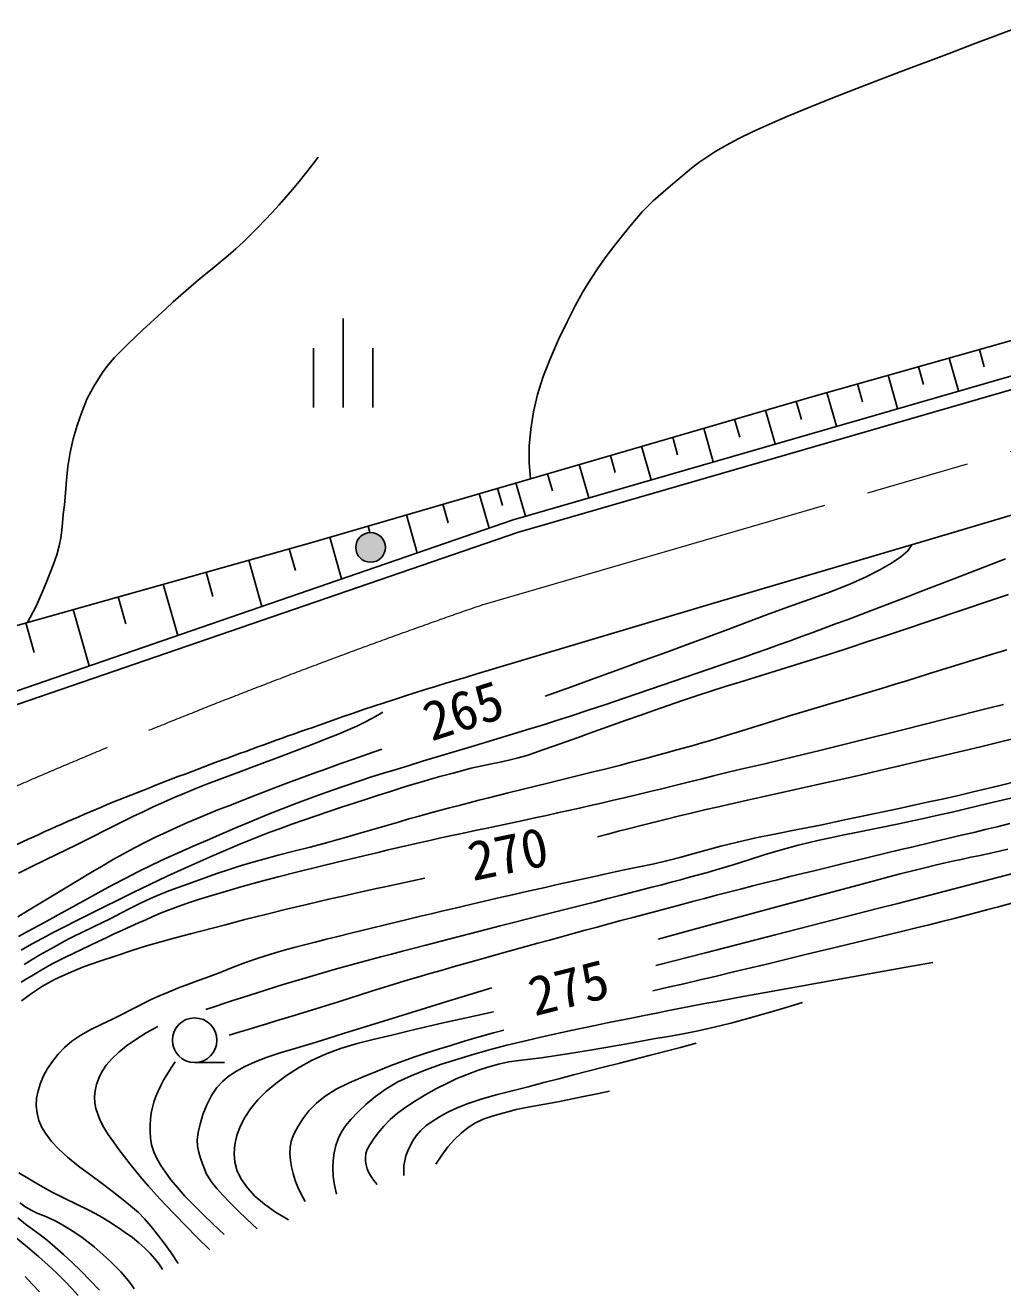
# Model space of a CAD drawing. Units: millimetres, scale not verified. Extents: x 40000 to 680000, y 20000 to 380000.
# Drawn here: x 340743 to 373619, y 259768 to 302333 of the extents above; entities that cross this region are included whole.
import ezdxf
from ezdxf.enums import TextEntityAlignment as Align

# ---------------------------------------------------------------- set-up
doc = ezdxf.new("R2010")
doc.units = ezdxf.units.MM
doc.header["$LTSCALE"] = 1000
doc.linetypes.add('CHAIN', pattern=[18.5, 12, -1.5, 3.5, -1.5])
doc.layers.add('M-BGD', color=7, linetype='Continuous', lineweight=25)
doc.layers.add('M-BMK', color=2, linetype='CHAIN', lineweight=13)
doc.styles.add('ＭＳ ゴシック', font='')
doc.styles.get('ＭＳ ゴシック').set_extended_font_data('MS Gothic')

msp = doc.modelspace()

# ---------------------------------------------------------------- hatches: boundary and pattern name
at = {"layer": 'M-BGD'}
msp.add_hatch(color=256, dxfattribs=at).paths.add_polyline_path([(352858, 284771, 0.41421), (352358, 285271, 0.41421), (351858, 284771, 1)])

# ---------------------------------------------------------------- linework, layer by layer
for p, q in [((367162, 289828), (384910, 294825)), ((351435, 289475), (351435, 292475)), ((357157, 285703), (377980, 291718)), ((350435, 289475), (350435, 291475)), ((352435, 289475), (352435, 291475)), ((357293, 285274), (378105, 291285)), ((372834, 291425), (373000, 290840)), ((370792, 290850), (370960, 290256)), ((371816, 291139), (372128, 290035)), ((369767, 290562), (370084, 289444)), ((367708, 289982), (368029, 288849)), ((368737, 290272), (368908, 289669)), ((350352, 284928), (367162, 289828)), ((366673, 289686), (366846, 289078)), ((364602, 289082), (364772, 288484)), ((365641, 289385), (365962, 288251)), ((363564, 288780), (363884, 287649)), ((361475, 288171), (361794, 287045)), ((362519, 288475), (362686, 287887)), ((360425, 287865), (360589, 287286)), ((371049, 285002), (381485, 288129)), ((359375, 287559), (359693, 286436)), ((357246, 286938), (357563, 285820)), ((358311, 287248), (358473, 286676)), ((356013, 286579), (356341, 285421)), ((356630, 286758), (356795, 286175)), ((354789, 286222), (354965, 285601)), ((331084, 276712), (357157, 285703)), ((353565, 285865), (353928, 284589)), ((331438, 276383), (357293, 285274)), ((352275, 285489), (352337, 285270)), ((329604, 279091), (350352, 284928)), ((350985, 285113), (351383, 283712)), ((352358, 284771), (352359, 284771)), ((363858, 282886), (371049, 285002)), ((348260, 284340), (348702, 282787)), ((349623, 284723), (349832, 283991)), ((346823, 283935), (347055, 283120)), ((345385, 283531), (345874, 281812)), ((343870, 283105), (344127, 282201)), ((342355, 282678), (342894, 280784)), ((355931, 280514), (363858, 282886)), ((340757, 282229), (341040, 281233)), ((346439, 267445), (347439, 267445))]:
    msp.add_line(p, q, dxfattribs=at)
for points in [[(374332, 302333), (373462, 302013), (372631, 301700), (371816, 301390), (370168, 300766), (369356, 300457), (368562, 300151), (367798, 299852), (367073, 299561), (366395, 299281), (365775, 299013), (365221, 298760), (364741, 298524), (364328, 298304), (363973, 298097), (363666, 297901), (363397, 297714), (363156, 297531), (362935, 297351), (362722, 297172), (362509, 296989), (362285, 296801), (361859, 296425), (361495, 296056), (361174, 295689), (360875, 295317), (360576, 294935), (360284, 294553), (360012, 294176), (359752, 293787), (359498, 293366), (359241, 292895), (358967, 292357), (358680, 291763), (358404, 291141), (358161, 290516), (357975, 289914), (357842, 289332), (357747, 288753), (357695, 288181), (357691, 287622), (357738, 287081)], [(350589, 297896), (350383, 297617), (350171, 297343), (349954, 297074), (349733, 296808), (349507, 296547), (349277, 296289), (349044, 296036), (348807, 295785), (348567, 295537), (348325, 295293), (348077, 295053), (347822, 294819), (347561, 294591), (347296, 294366), (347029, 294144), (346761, 293923), (346495, 293703), (346232, 293481), (345973, 293257), (345721, 293029), (345470, 292798), (344954, 292330), (344697, 292095), (344444, 291859), (344200, 291623), (343966, 291388), (343747, 291154), (343546, 290920), (343366, 290689), (343066, 290231), (342829, 289776), (342642, 289324), (342488, 288874), (342352, 288425), (342246, 287965), (342177, 287493), (342132, 287030), (342097, 286594), (342058, 286204), (342021, 285877), (341998, 285598), (341976, 285346), (341942, 285096), (341885, 284824), (341798, 284523), (341690, 284206), (341569, 283888), (341446, 283584), (341332, 283308), (341224, 283057), (341116, 282822), (341010, 282607), (340908, 282413), (340812, 282244)], [(370559, 284858), (370423, 284661), (370193, 284453), (369878, 284236), (369488, 284011), (369031, 283779), (368477, 283536), (367822, 283281), (367108, 283020), (366379, 282759), (365679, 282502), (365019, 282254), (364371, 282011), (363716, 281767), (363037, 281516), (362318, 281252), (361561, 280974), (360777, 280688), (359963, 280393), (359114, 280086), (358229, 279766)], [(340513, 271685), (340843, 271866), (341194, 272058), (341563, 272259), (341948, 272468), (342346, 272684), (342762, 272911), (343197, 273151), (343644, 273396), (344098, 273638), (344553, 273870), (345005, 274090), (345461, 274302), (345921, 274510), (346389, 274718), (346867, 274926), (347355, 275138), (347852, 275351), (348357, 275563), (348868, 275772), (349382, 275976), (349878, 276168), (350357, 276349), (350852, 276530), (351398, 276721), (352027, 276932), (352389, 277048), (352787, 277173), (353212, 277304), (353654, 277439), (354107, 277576), (355842, 278098), (357163, 278500), (357715, 278667), (357980, 278748), (358244, 278830), (358513, 278914), (358791, 279001), (359082, 279095), (359677, 279291), (360275, 279492), (360887, 279700), (362201, 280152), (362558, 280273), (364089, 280794), (364488, 280931), (364888, 281069), (365288, 281208), (365686, 281348), (366079, 281488), (366466, 281628), (366850, 281769), (367231, 281909), (367613, 282051), (367996, 282195), (368383, 282340), (369174, 282640), (370439, 283121), (370891, 283294), (371830, 283656), (373717, 284386)], [(340606, 271226), (340953, 271422), (341313, 271619), (341680, 271815), (342058, 272011), (342456, 272214), (342881, 272426), (344373, 273164), (344933, 273437), (345514, 273712), (346108, 273984), (346408, 274117), (346710, 274250), (347016, 274384), (347326, 274518), (347641, 274651), (347962, 274785), (348290, 274919), (348627, 275053), (348972, 275187), (349328, 275320), (349704, 275457), (350104, 275599), (350521, 275743), (350948, 275888), (351379, 276032), (351806, 276172), (352221, 276307), (352618, 276435), (352990, 276554), (353329, 276661), (353639, 276757), (353927, 276845), (354197, 276924), (354449, 276997), (354688, 277063), (354914, 277125), (355131, 277182), (355339, 277237), (355543, 277290), (355743, 277341), (356110, 277428), (356428, 277493), (356720, 277549), (357010, 277610), (357320, 277689), (357610, 277775), (357867, 277859), (358148, 277958), (358513, 278088), (359343, 278380), (359702, 278508), (360958, 278957), (361418, 279120), (361890, 279287), (362368, 279453), (362848, 279617), (363323, 279777), (363800, 279932), (364285, 280088), (364778, 280243), (365280, 280399), (366834, 280880), (367367, 281047), (367908, 281218), (368455, 281394), (369020, 281579), (369608, 281774), (370212, 281976), (373247, 282997), (373809, 283183)], [(340706, 270738), (340978, 270904), (341234, 271062), (341480, 271206), (341720, 271340), (341955, 271467), (342189, 271591), (342412, 271705), (342623, 271807), (343062, 272015), (343319, 272140), (343614, 272290), (343938, 272458), (344278, 272633), (344620, 272803), (344950, 272957), (345265, 273092), (345572, 273214), (345879, 273330), (346193, 273444), (346852, 273680), (347182, 273797), (347527, 273914), (347899, 274035), (348312, 274160), (348767, 274288), (349253, 274416), (349772, 274549), (350323, 274692), (350909, 274850), (351219, 274936), (351544, 275029), (351881, 275126), (353293, 275534), (353647, 275635), (353996, 275733), (354337, 275827), (354673, 275917), (355007, 276006), (355340, 276093), (355671, 276179), (356001, 276264), (356330, 276347), (356983, 276512), (357950, 276755), (358269, 276834), (358586, 276912), (359841, 277217), (360152, 277294), (360461, 277372), (360770, 277451), (361078, 277532), (361387, 277613), (361696, 277696), (362003, 277778), (362309, 277862), (362613, 277945), (362913, 278028), (363210, 278112), (363502, 278195), (363789, 278278), (364334, 278441), (364850, 278602), (365885, 278930), (366448, 279104), (367054, 279287), (367687, 279476), (368341, 279670), (369010, 279869), (369687, 280073), (370033, 280179), (370390, 280288), (371123, 280514), (372911, 281066), (373234, 281165), (373759, 281324)], [(352764, 279234), (352598, 279125), (352400, 279011), (352167, 278889), (351895, 278760), (351584, 278620), (351240, 278475), (350867, 278328), (350450, 278168), (349977, 277988), (349124, 277661), (348787, 277534), (347660, 277114), (347265, 276965), (346870, 276813), (346482, 276660), (346105, 276507), (345746, 276356), (345397, 276202), (345048, 276043), (344702, 275880), (344359, 275714), (344021, 275548), (343690, 275384), (342752, 274914), (342463, 274771), (341422, 274265), (340957, 274035), (340519, 273813)], [(340603, 270141), (340783, 270254), (340960, 270359), (341128, 270460), (341276, 270551), (341408, 270629), (341540, 270703), (341690, 270783), (341873, 270878), (342099, 270991), (342356, 271116), (342631, 271248), (342913, 271382), (343188, 271512), (343459, 271640), (343735, 271768), (344012, 271896), (344286, 272020), (344552, 272138), (344793, 272246), (345011, 272346), (345234, 272443), (345487, 272546), (345798, 272660), (346165, 272787), (346572, 272923), (347019, 273065), (347506, 273213), (348033, 273364), (348614, 273522), (349247, 273687), (349915, 273856), (350597, 274025), (351274, 274191), (351609, 274272), (351943, 274353), (352278, 274433), (352614, 274513), (352953, 274593), (353296, 274673), (353643, 274754), (353995, 274834), (354354, 274915), (354719, 274997), (355094, 275080), (355481, 275164), (355877, 275248), (356278, 275332), (357489, 275587), (357885, 275671), (358273, 275754), (358649, 275837), (359019, 275920), (359389, 276004), (359757, 276088), (360122, 276172), (360480, 276256), (360830, 276338), (361169, 276418), (361809, 276570), (362105, 276640), (362632, 276768), (363089, 276883), (363510, 276990), (363931, 277096), (364387, 277208), (364815, 277310), (365614, 277492), (366169, 277623), (366950, 277813), (367468, 277941), (368764, 278264), (370256, 278637), (371761, 279015), (373095, 279352), (373641, 279491)], [(359986, 275035), (360334, 275129), (360695, 275224), (361069, 275321), (361456, 275420), (361857, 275519), (362271, 275621), (362698, 275725), (363139, 275830), (363593, 275938), (364061, 276048), (364542, 276159), (365035, 276271), (365542, 276384), (366595, 276615), (367142, 276735), (367703, 276859), (368279, 276987), (368869, 277121), (369473, 277261), (370104, 277409), (370767, 277565), (371454, 277728), (372159, 277895), (372872, 278066), (373587, 278239), (374294, 278411)], [(352740, 277984), (352256, 277815), (351784, 277650), (351323, 277486), (350872, 277325), (350430, 277166), (349998, 277008), (349574, 276852), (349159, 276695), (348750, 276539), (348349, 276383), (347585, 276082), (347221, 275938), (346867, 275794), (346519, 275651), (346175, 275504), (345833, 275354), (345488, 275197), (345139, 275031), (344784, 274855), (344420, 274666), (344051, 274466), (343679, 274257), (343305, 274042), (342932, 273822), (342561, 273600), (342195, 273379), (341485, 272949), (340813, 272545), (340486, 272347)], [(345884, 260678), (345645, 261038), (345416, 261362), (345193, 261658), (344974, 261928), (344754, 262180), (344546, 262394), (344351, 262570), (344152, 262730), (343931, 262903), (343668, 263111), (343334, 263368), (342942, 263656), (342536, 263958), (342159, 264256), (341855, 264535), (341626, 264788), (341444, 265028), (341304, 265262), (341203, 265495), (341137, 265735), (341109, 265985), (341123, 266239), (341172, 266495), (341252, 266748), (341359, 266995), (341491, 267239), (341653, 267482), (341844, 267720), (342064, 267949), (342313, 268163), (342609, 268363), (342952, 268552), (343315, 268730), (343670, 268898), (343993, 269056), (344268, 269200), (344515, 269330), (344752, 269451), (344999, 269571), (345275, 269696), (345579, 269825), (345899, 269952), (346235, 270081), (346590, 270213), (346967, 270353), (347348, 270498), (347733, 270649), (348145, 270804), (348609, 270965), (349148, 271132), (349453, 271219), (349781, 271309), (350129, 271401), (350493, 271494), (350869, 271589), (351254, 271684), (351645, 271780), (353591, 272254), (353991, 272350), (354395, 272447), (354800, 272543), (355204, 272638), (355998, 272824), (356759, 273001), (357128, 273086), (357497, 273170), (357864, 273254), (358227, 273335), (358583, 273415), (359265, 273567), (359892, 273706), (360180, 273770), (360685, 273878), (361115, 273965), (361506, 274044), (361894, 274126), (362316, 274223), (362757, 274337), (363192, 274460), (363645, 274589), (364139, 274723), (364698, 274861), (365321, 274997), (365994, 275135), (366715, 275278), (367485, 275432), (368302, 275602), (368734, 275694), (370142, 275993), (370635, 276098), (371134, 276207), (371634, 276317), (372131, 276430), (372622, 276544), (373103, 276659), (373580, 276777), (374061, 276901)], [(346815, 269226), (347124, 269329), (347425, 269429), (347720, 269527), (348010, 269622), (348296, 269714), (348578, 269804), (348858, 269893), (349136, 269979), (349413, 270065), (349690, 270149), (350218, 270307), (350714, 270450), (351214, 270591), (351752, 270738), (352364, 270904), (352703, 270995), (353060, 271090), (353433, 271188), (353818, 271289), (354215, 271392), (355033, 271604), (356288, 271928), (356718, 272038), (357164, 272152), (358089, 272386), (359477, 272737), (359919, 272849), (360342, 272957), (360741, 273060), (361819, 273340), (362150, 273426), (362470, 273510), (362782, 273593), (363087, 273675), (363388, 273756), (363687, 273839), (363986, 273922), (364552, 274091), (365076, 274259), (365591, 274425), (366132, 274590), (366735, 274753), (367074, 274835), (367441, 274918), (367828, 275002), (368227, 275087), (368630, 275170), (370127, 275475), (370433, 275540), (370905, 275642), (371244, 275717), (371548, 275785), (371914, 275870), (373167, 276162), (374036, 276364)], [(347597, 268367), (347923, 268464), (348244, 268559), (348560, 268654), (348871, 268748), (349179, 268842), (349788, 269027), (350691, 269305), (351272, 269486), (352385, 269841), (352974, 270025), (353624, 270221), (353978, 270325), (354349, 270433), (354734, 270544), (355131, 270657), (355535, 270771), (355945, 270887), (356770, 271117), (357580, 271343), (357978, 271453), (358377, 271563), (358776, 271673), (359175, 271782), (359575, 271891), (359975, 272000), (360376, 272108), (360777, 272216), (361178, 272324), (361982, 272539), (362785, 272752), (363187, 272858), (363589, 272964), (363993, 273069), (364398, 273175), (364804, 273279), (365212, 273384), (365623, 273488), (366039, 273593), (366461, 273698), (366888, 273803), (367318, 273908), (368174, 274116), (370197, 274604), (370559, 274690), (371250, 274854), (372282, 275099), (372644, 275186), (373025, 275277), (373428, 275375), (373859, 275480)], [(362034, 271593), (363372, 271960), (364281, 272208), (365193, 272456), (366101, 272701), (368416, 273322), (368885, 273447), (369345, 273569), (369792, 273687), (370220, 273798), (370626, 273902), (371004, 273997), (371353, 274082), (371679, 274158), (371985, 274226), (372273, 274288), (372546, 274346), (372808, 274401), (373061, 274455), (373307, 274509), (373551, 274565), (373795, 274624)], [(361948, 270712), (363623, 271138), (365961, 271735), (369451, 272631), (370088, 272796), (370695, 272953), (373958, 273804)], [(340615, 269518), (340950, 269769), (341319, 270009), (341728, 270237), (342191, 270453), (342705, 270658), (343248, 270851), (343796, 271034), (344326, 271207), (344823, 271364), (345303, 271504), (345787, 271637), (346299, 271772), (347475, 272080), (348131, 272249), (348818, 272422), (349529, 272597), (350256, 272771), (350625, 272857), (350999, 272944), (351380, 273031), (351765, 273119), (352156, 273206), (352552, 273294), (352952, 273381), (353357, 273469), (353767, 273557), (354180, 273644)], [(361850, 269853), (362371, 269973), (362899, 270095), (363438, 270222), (363993, 270353), (364567, 270489), (365148, 270627), (365732, 270768), (366987, 271072), (368079, 271336), (370260, 271862), (370710, 271972), (371150, 272080), (371577, 272186), (371984, 272289), (372373, 272389), (372750, 272489), (373116, 272587), (373475, 272685), (374531, 272974)], [(351205, 263016), (351143, 263320), (351102, 263609), (351086, 263885), (351094, 264151), (351130, 264407), (351186, 264648), (351263, 264873), (351369, 265090), (351512, 265309), (351701, 265539), (351936, 265786), (352211, 266046), (352526, 266306), (352881, 266557), (353275, 266789), (353719, 267000), (354211, 267197), (354739, 267383), (355287, 267559), (355841, 267727), (356390, 267884), (356944, 268027), (357519, 268164), (358131, 268302), (358795, 268450), (359152, 268528), (359526, 268608), (359915, 268690), (360315, 268774), (360723, 268857), (361138, 268941), (361555, 269025), (361972, 269108), (362386, 269189), (362795, 269269), (363199, 269347), (363603, 269424), (364008, 269499), (364413, 269574), (364819, 269648), (365639, 269797), (370368, 270649), (371269, 270811)], [(348547, 261847), (348198, 262171), (347891, 262465), (347622, 262733), (347388, 262978), (347188, 263205), (347030, 263402), (346915, 263565), (346831, 263712), (346765, 263863), (346703, 264035), (346639, 264225), (346581, 264420), (346540, 264626), (346527, 264848), (346552, 265092), (346619, 265375), (346719, 265694), (346850, 266022), (347007, 266334), (347188, 266601), (347385, 266816), (347599, 266997), (347843, 267155), (348130, 267306), (348471, 267464), (348879, 267624), (349344, 267778), (349850, 267931), (350381, 268087), (350919, 268251), (351476, 268426), (352064, 268610), (353259, 268980), (354378, 269325), (354917, 269491), (355442, 269651), (355951, 269806), (356438, 269954)], [(352580, 263343), (352470, 263476), (352376, 263606), (352300, 263735), (352243, 263865), (352207, 263997), (352186, 264126), (352181, 264250), (352198, 264379), (352244, 264519), (352329, 264680), (352452, 264868), (352609, 265078), (352798, 265300), (353017, 265522), (353263, 265736), (353548, 265947), (353872, 266160), (354219, 266368), (354575, 266565), (354923, 266743), (355263, 266901), (355604, 267045), (355948, 267175), (356298, 267290), (356656, 267390), (357008, 267465), (357353, 267516), (358100, 267601), (358539, 267663), (359045, 267746), (359608, 267840), (360198, 267941), (360788, 268044), (361349, 268144), (361871, 268236), (362373, 268323), (362871, 268412), (363379, 268513), (363915, 268633), (364475, 268771), (365050, 268922), (365641, 269087), (366254, 269268), (366890, 269467)], [(349592, 262148), (349157, 262408), (348783, 262675), (348468, 262947), (348211, 263224), (348010, 263506), (347870, 263794), (347793, 264089), (347769, 264388), (347794, 264689), (347859, 264987), (347968, 265286), (348123, 265590), (348323, 265891), (348565, 266185), (348844, 266467), (349165, 266741), (349528, 267009), (349931, 267267), (350368, 267508), (350835, 267725), (351346, 267914), (351902, 268078), (352486, 268225), (353076, 268365), (353654, 268505), (354223, 268644), (354794, 268776), (355365, 268904), (356490, 269152)], [(346952, 261143), (346527, 261563), (346137, 261955), (345779, 262322), (345451, 262665), (345151, 262987), (344887, 263280), (344660, 263544), (344458, 263788), (344270, 264026), (344084, 264270), (343894, 264521), (343708, 264772), (343534, 265020), (343383, 265260), (343265, 265488), (343177, 265701), (343114, 265899), (343077, 266092), (343070, 266285), (343092, 266487), (343142, 266699), (343216, 266915), (343322, 267135), (343466, 267354), (343653, 267572), (343883, 267789), (344152, 268005), (344462, 268221), (344812, 268437), (345205, 268651)], [(350153, 262770), (350026, 263011), (349915, 263247), (349822, 263478), (349750, 263707), (349700, 263934), (349666, 264155), (349645, 264370), (349649, 264584), (349689, 264803), (349776, 265034), (349906, 265283), (350073, 265546), (350281, 265814), (350533, 266074), (350832, 266316), (351200, 266542), (351635, 266757), (352104, 266962), (352577, 267153), (353021, 267330), (353437, 267490), (353845, 267633), (354247, 267764), (354640, 267888), (355026, 268009), (355404, 268126), (355774, 268237), (356136, 268342), (356491, 268441), (356837, 268537)], [(353480, 263648), (353473, 263812), (353480, 263977), (353504, 264142), (353547, 264309), (353610, 264475), (353687, 264642), (353777, 264812), (353890, 264980), (354032, 265147), (354213, 265309), (354429, 265465), (354673, 265619), (354952, 265769), (355274, 265917), (355644, 266063), (356081, 266208), (356580, 266351), (357114, 266492), (357657, 266631), (358181, 266768), (358684, 266900), (359185, 267028), (360191, 267282), (360700, 267413), (361732, 267679), (362253, 267815), (362779, 267952), (363309, 268092)], [(347435, 261661), (347057, 262009), (346711, 262339), (346397, 262652), (346114, 262951), (345861, 263235), (345641, 263502), (345453, 263750), (345296, 263985), (345167, 264214), (345064, 264443), (344992, 264672), (344953, 264898), (344939, 265119), (344943, 265334), (344956, 265542), (344979, 265740), (345018, 265928), (345071, 266112), (345137, 266295), (345215, 266483), (345305, 266675), (345407, 266868), (345521, 267063), (345648, 267260), (345786, 267462)], [(354553, 264020), (354751, 264331), (354959, 264608), (355177, 264854), (355405, 265070), (355642, 265260), (355889, 265415), (356146, 265533), (356413, 265627), (356687, 265708), (356968, 265788), (357252, 265861), (357539, 265921), (357835, 265974), (358146, 266028), (358477, 266090), (358828, 266160), (359194, 266232), (359576, 266308), (359977, 266389), (360396, 266478)], [(345361, 260480), (345242, 260660), (345103, 260839), (344945, 261017), (344765, 261196), (344563, 261375), (344343, 261554), (344103, 261731), (343841, 261909), (343554, 262092), (343237, 262281), (342875, 262476), (342470, 262677), (342046, 262882), (341628, 263091), (341243, 263305), (340882, 263520), (340527, 263738)], [(344409, 259834), (344319, 259964), (344212, 260102), (344090, 260247), (343954, 260398), (343806, 260553), (343641, 260717), (343458, 260890), (343264, 261067), (343064, 261240), (342862, 261402), (342655, 261554), (342442, 261700), (342224, 261841), (342007, 261973), (341793, 262096), (341583, 262200), (341374, 262287), (341166, 262369), (340961, 262462), (340758, 262580), (340558, 262722)], [(343233, 259785), (342914, 260123), (342609, 260433), (342314, 260720), (342029, 260986), (341752, 261237), (341488, 261458), (341239, 261648), (340996, 261825), (340750, 262010), (340494, 262221)], [(342523, 259604), (342313, 259842), (342070, 260094), (341803, 260358), (341515, 260630), (341188, 260920), (340816, 261233), (340431, 261549)], [(341224, 259726), (340988, 259977), (340734, 260244)]]:
    msp.add_lwpolyline(points, dxfattribs=at)
msp.add_lwpolyline([(352858, 284771, 0.41421), (352358, 285271, 0.41421), (351858, 284771, 1)], format="xyb", close=True, dxfattribs=at)
msp.add_circle((346439, 268195), 750, dxfattribs=at)
for centre, radius, start, end in [((383841, 185311), 99210, 106.33954, 109.69296), ((404669, 123654), 164283, 109.28564, 111.71577), ((379416, 190527), 92822, 112.50727, 116.60984)]:
    msp.add_arc(centre, radius, start, end, dxfattribs=at)
at = {"layer": 'M-BMK'}
msp.add_line((356115, 282835), (375377, 288437), dxfattribs=at)
msp.add_arc((429230, 71653), 223481, 109.09684, 114.10058, dxfattribs=at)

# ---------------------------------------------------------------- texts
at = {"layer": 'M-BGD', "style": 'ＭＳ ゴシック'}
for s, rotation, p in [('265', 18.252, (355804, 278284)), ('270', 11.853, (357197, 273435)), ('275', 14.311, (359279, 268947))]:
    msp.add_text(s, height=1320, rotation=rotation, dxfattribs=at).set_placement(p, align=Align.BOTTOM_CENTER)

doc.saveas('drawing.dxf')
